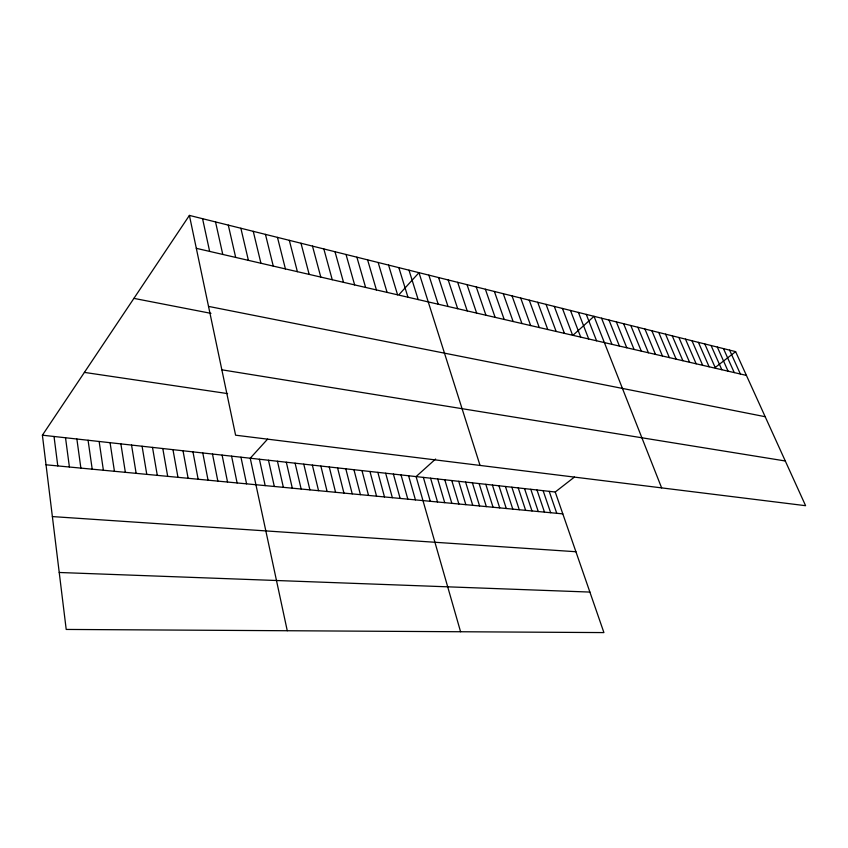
<?xml version="1.0" encoding="UTF-8"?>
<svg xmlns="http://www.w3.org/2000/svg" width="848" height="848" viewBox="0 0 848 848"><rect width="100%" height="100%" fill="white"/><g stroke="black" fill="none" stroke-linecap="round" stroke-linejoin="round"><path stroke-width="1.27" d="M42.4 435.194L555.239 492.01L603.914 632.587L66.208 629.439L42.4 435.194L189.401 215.413L735.619 351.634L805.6 505.694L235.596 435.194L189.401 215.413M267.608 439.116L250.234 458.217L287.26 630.732M399.323 294.288L418.986 272.674L480.042 465.425M435.607 459.022L416.092 476.587L460.581 631.749M573.661 334.663L594.024 316.325L661.631 487.886M555.239 492.01L574.425 477.074M715.267 367.47L735.619 351.634M59.233 572.485L589.89 592.074M52.375 516.58L575.919 551.73M46.025 464.799L562.807 513.877M84.408 372.399L227.582 393.599M221.858 369.813L785.29 460.983M133.91 298.379L210.972 313.357M208.523 306.393L765.182 416.718M196.312 248.326L746.41 375.399M729.577 350.129L740.368 374M723.471 348.602L734.251 372.59M717.313 347.065L728.072 371.159M711.08 345.518L721.828 369.717M704.783 343.938L715.511 368.265M698.413 342.359L709.129 366.792M691.979 340.748L702.685 365.297M685.481 339.126L696.155 363.792M678.898 337.493L689.562 362.266M672.252 335.829L682.905 360.729M665.532 334.154L676.163 359.17M658.737 332.458L669.348 357.602M651.868 330.752L662.447 356.001M644.925 329.013L655.483 354.4M637.897 327.264L648.434 352.768M630.795 325.494L641.3 351.125M623.609 323.703L634.081 349.45M616.337 321.89L626.789 347.765M608.991 320.056L619.4 346.058M601.55 318.201L611.938 344.341M586.265 314.385L596.579 340.79M578.421 312.424L588.692 338.967M570.471 310.442L580.71 337.122M562.425 308.439L572.623 335.257M554.285 306.414L564.439 333.37M546.038 304.358L556.15 331.451M537.696 302.27L547.766 329.512M529.247 300.171L539.264 327.551M520.693 298.03L530.657 325.568M512.033 295.878L521.944 323.554M503.256 293.684L513.125 321.509M494.373 291.468L504.178 319.442M485.374 289.221L495.126 317.353M549.207 491.342L556.754 513.294M476.258 286.953L485.946 315.233M543.123 490.663L550.649 512.722M536.985 489.985L544.49 512.139M467.025 284.652L476.65 313.082M530.795 489.296L538.268 511.545M457.666 282.32L467.227 310.909M524.541 488.607L531.982 510.952M518.234 487.907L525.643 510.348M448.189 279.957L457.676 308.704M511.863 487.197L519.252 509.733M438.586 277.561L447.998 306.467M505.44 486.487L512.796 509.129M498.953 485.766L506.277 508.503M428.855 275.134L438.193 304.199M492.402 485.045L499.695 507.878M485.798 484.314L493.059 507.252M479.12 483.572L486.349 506.616M408.99 270.173L418.17 299.577M472.389 482.83L479.576 505.97M465.584 482.077L472.739 505.323M398.846 267.65L407.952 297.213M458.715 481.314L465.838 504.666M388.575 265.085L397.585 294.818M451.783 480.54L458.874 504.009M444.787 479.767L451.836 503.341M378.155 262.488L387.08 292.39M437.716 478.982L444.723 502.663M367.597 259.848L376.417 289.931M430.583 478.198L437.547 501.984M423.375 477.403L430.296 501.295M356.881 257.177L365.615 287.44M346.016 254.474L354.644 284.907M408.598 475.76L415.435 499.875M401.03 474.922L407.824 499.154M335.002 251.729L343.525 282.331M393.387 474.074L400.129 498.423M385.66 473.216L392.348 497.691M323.83 248.941L332.246 279.723M377.848 472.357L384.494 496.939M312.488 246.111L320.788 277.084M369.961 471.477L376.554 496.186M361.99 470.598L368.53 495.423M300.987 243.238L309.17 274.402M353.945 469.707L360.421 494.66M289.316 240.334L297.383 271.678M345.804 468.806L352.227 493.875M337.578 467.895L343.938 493.091M277.466 237.376L285.416 268.911M329.257 466.972L335.575 492.296M265.456 234.377L273.257 266.102M320.862 466.04L327.105 491.49M312.361 465.096L318.551 490.685M253.255 231.334L260.93 263.251M303.775 464.153L309.902 489.858M240.864 228.25L248.4 260.357M295.104 463.188L301.157 489.031M286.327 462.213L292.306 488.183M228.292 225.112L235.68 257.421M277.455 461.238L283.37 487.335M215.53 221.932L222.77 254.442M268.477 460.241L274.317 486.476M259.414 459.234L265.18 485.607M202.566 218.699L209.647 251.411M240.959 457.189L246.577 483.848M231.578 456.15L237.111 482.947M222.091 455.1L227.54 482.035M212.488 454.04L217.851 481.113M202.778 452.959L208.057 480.191M192.962 451.878L198.146 479.247M183.02 450.776L188.118 478.293M172.971 449.663L177.963 477.329M162.795 448.528L167.692 476.353M152.502 447.394L157.304 475.368M142.082 446.239L146.778 474.371M131.546 445.073L136.136 473.354M120.872 443.886L125.356 472.336M110.07 442.688L114.438 471.297M99.142 441.479L103.392 470.248M88.075 440.26L92.209 469.188M76.871 439.01L80.878 468.107M65.519 437.759L69.409 467.025M54.028 436.487L57.791 465.923"/></g></svg>
